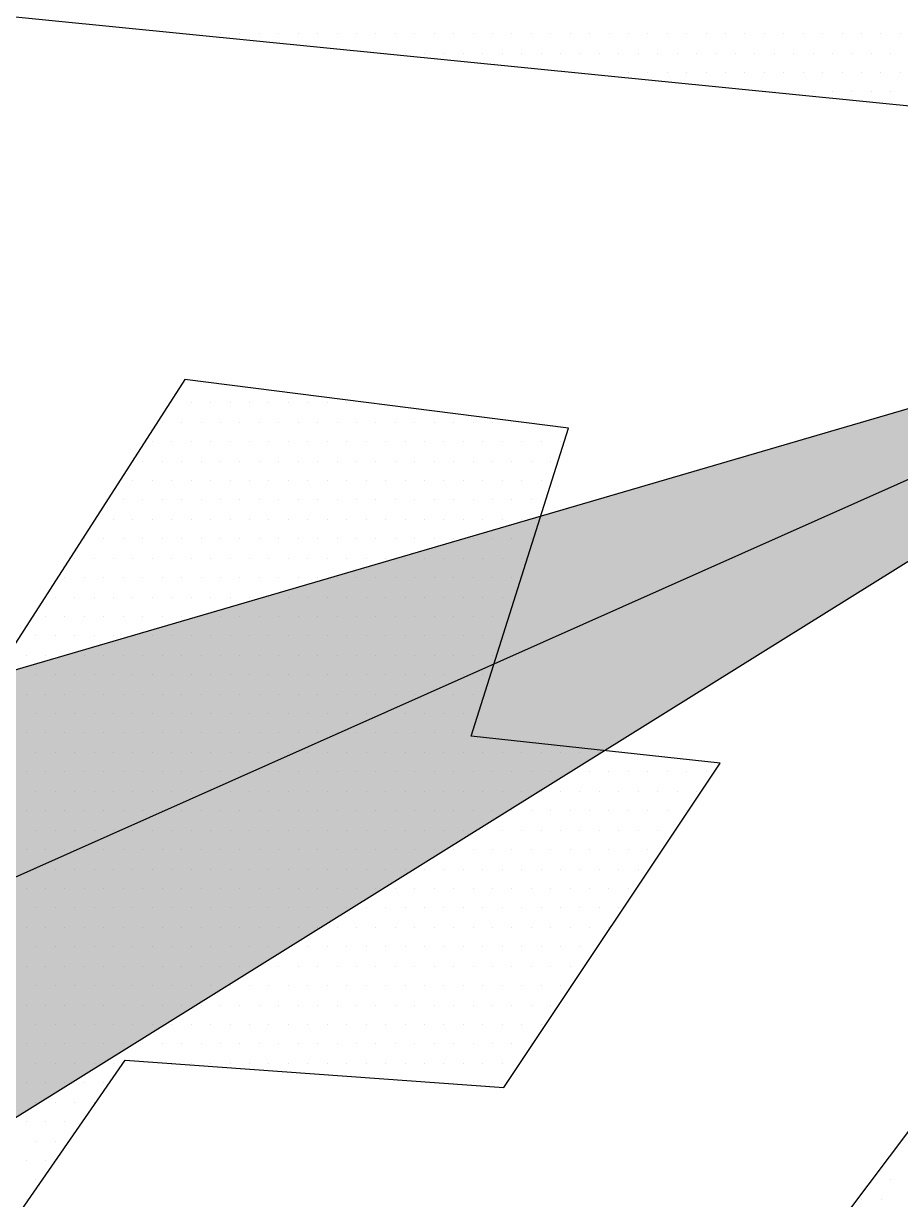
# Model space of a CAD drawing. Header units: metres. Extents: x 9606 to 9900, y 4805 to 4952.
# Drawn here: x 9833.171 to 9833.668, y 4846.306 to 4846.972 of the extents above; entities that cross this region are included whole.
import ezdxf

# ---------------------------------------------------------------- set-up
doc = ezdxf.new("R2010")
doc.units = ezdxf.units.M
doc.header["$LTSCALE"] = 2
doc.linetypes.add('CACHEX2', pattern=[0.75, 0.5, -0.25])
for name, color, linetype in [('CARTOUCHE', 7, 'Continuous'), ('LOGO', 4, 'Continuous'), ('rosace', 7, 'Continuous')]:
    doc.layers.add(name, color=color, linetype=linetype)

# ---------------------------------------------------------------- blocks, each defined once
blk = doc.blocks.new('A$C715108E3')
at = {"layer": 'LOGO', "color": 131}
for p, q in [((-0.2811, -4.9833), (-0.2811, -4.9833)), ((-0.2043, -4.9833), (-0.2043, -4.9833)), ((-0.1124, -4.9833), (-0.1124, -4.9833)), ((-0.021, -4.9833), (-0.021, -4.9833)), ((0.0708, -4.9833), (0.0708, -4.9833)), ((0.1627, -4.9833), (0.1627, -4.9833)), ((0.2541, -4.9833), (0.2541, -4.9833)), ((0.346, -4.9833), (0.346, -4.9833)), ((0.438, -4.9833), (0.438, -4.9833)), ((0.5293, -4.9833), (0.5293, -4.9833)), ((0.6213, -4.9833), (0.6213, -4.9833)), ((0.7131, -4.9833), (0.7131, -4.9833)), ((0.8044, -4.9833), (0.8044, -4.9833)), ((0.8962, -4.9833), (0.8962, -4.9833)), ((0.988, -4.9833), (0.988, -4.9833)), ((1.0801, -4.9833), (1.0801, -4.9833)), ((1.1713, -4.9833), (1.1713, -4.9833)), ((1.2634, -4.9833), (1.2634, -4.9833)), ((1.3554, -4.9833), (1.3554, -4.9833)), ((1.4466, -4.9833), (1.4466, -4.9833)), ((1.5387, -4.9833), (1.5387, -4.9833)), ((1.6305, -4.9833), (1.6305, -4.9833)), ((1.722, -4.9833), (1.722, -4.9833)), ((1.8138, -4.9833), (1.8138, -4.9833)), ((1.9056, -4.9833), (1.9056, -4.9833)), ((1.9969, -4.9833), (1.9969, -4.9833)), ((2.0889, -4.9833), (2.0889, -4.9833)), ((2.1807, -4.9833), (2.1807, -4.9833)), ((2.2726, -4.9833), (2.2726, -4.9833)), ((2.364, -4.9833), (2.364, -4.9833)), ((2.4559, -4.9833), (2.4559, -4.9833)), ((2.5477, -4.9833), (2.5477, -4.9833)), ((2.639, -4.9833), (2.639, -4.9833)), ((2.731, -4.9833), (2.731, -4.9833)), ((2.823, -4.9833), (2.823, -4.9833)), ((2.9143, -4.9833), (2.9143, -4.9833)), ((3.0061, -4.9833), (3.0061, -4.9833)), ((3.0979, -4.9833), (3.0979, -4.9833)), ((0.6408, -5.0748), (0.6408, -5.0748)), ((0.6668, -5.0748), (0.6668, -5.0748)), ((0.7588, -5.0748), (0.7588, -5.0748)), ((0.8509, -5.0748), (0.8509, -5.0748)), ((0.9425, -5.0748), (0.9425, -5.0748)), ((1.0341, -5.0748), (1.0341, -5.0748)), ((1.1258, -5.0748), (1.1258, -5.0748)), ((1.2178, -5.0748), (1.2178, -5.0748)), ((1.3091, -5.0748), (1.3091, -5.0748)), ((1.4011, -5.0748), (1.4011, -5.0748)), ((1.4929, -5.0748), (1.4929, -5.0748)), ((1.584, -5.0748), (1.584, -5.0748)), ((1.6762, -5.0748), (1.6762, -5.0748)), ((1.7681, -5.0748), (1.7681, -5.0748)), ((1.8591, -5.0748), (1.8591, -5.0748)), ((1.9512, -5.0748), (1.9512, -5.0748)), ((2.0432, -5.0748), (2.0432, -5.0748)), ((2.1344, -5.0748), (2.1344, -5.0748)), ((2.2265, -5.0748), (2.2265, -5.0748)), ((2.3183, -5.0748), (2.3183, -5.0748)), ((2.4101, -5.0748), (2.4101, -5.0748)), ((2.5018, -5.0748), (2.5018, -5.0748)), ((2.5934, -5.0748), (2.5934, -5.0748)), ((2.6854, -5.0748), (2.6854, -5.0748)), ((2.7767, -5.0748), (2.7767, -5.0748)), ((2.8687, -5.0748), (2.8687, -5.0748)), ((2.9608, -5.0748), (2.9608, -5.0748)), ((3.0518, -5.0748), (3.0518, -5.0748)), ((1.5619, -5.1674), (1.5619, -5.1674)), ((1.6305, -5.1674), (1.6305, -5.1674)), ((1.722, -5.1674), (1.722, -5.1674)), ((1.8138, -5.1674), (1.8138, -5.1674)), ((1.9056, -5.1674), (1.9056, -5.1674)), ((1.9969, -5.1674), (1.9969, -5.1674)), ((2.0889, -5.1674), (2.0889, -5.1674)), ((2.1807, -5.1674), (2.1807, -5.1674)), ((2.2726, -5.1674), (2.2726, -5.1674)), ((2.364, -5.1674), (2.364, -5.1674)), ((2.4559, -5.1674), (2.4559, -5.1674)), ((2.5477, -5.1674), (2.5477, -5.1674)), ((2.639, -5.1674), (2.639, -5.1674)), ((2.731, -5.1674), (2.731, -5.1674)), ((2.823, -5.1674), (2.823, -5.1674)), ((2.9143, -5.1674), (2.9143, -5.1674)), ((3.0061, -5.1674), (3.0061, -5.1674)), ((3.0979, -5.1674), (3.0979, -5.1674)), ((2.4836, -5.2586), (2.4836, -5.2586)), ((2.5018, -5.2586), (2.5018, -5.2586)), ((2.5934, -5.2586), (2.5934, -5.2586)), ((2.6854, -5.2586), (2.6854, -5.2586)), ((2.7767, -5.2586), (2.7767, -5.2586)), ((2.8687, -5.2586), (2.8687, -5.2586)), ((2.9608, -5.2586), (2.9608, -5.2586)), ((3.0518, -5.2586), (3.0518, -5.2586)), ((-0.2929, -6.6344), (-0.2929, -6.6344)), ((-0.2043, -6.6344), (-0.2043, -6.6344)), ((-0.3518, -6.7259), (-0.3518, -6.7259)), ((-0.342, -6.7259), (-0.342, -6.7259)), ((-0.2508, -6.7259), (-0.2508, -6.7259)), ((-0.1587, -6.7259), (-0.1587, -6.7259)), ((-0.0667, -6.7259), (-0.0667, -6.7259)), ((0.0251, -6.7259), (0.0251, -6.7259)), ((0.1166, -6.7259), (0.1166, -6.7259)), ((0.2084, -6.7259), (0.2084, -6.7259)), ((0.3002, -6.7259), (0.3002, -6.7259)), ((0.3917, -6.7259), (0.3917, -6.7259)), ((0.4835, -6.7259), (0.4835, -6.7259)), ((0.5755, -6.7259), (0.5755, -6.7259)), ((-0.4108, -6.8181), (-0.4108, -6.8181)), ((-0.3879, -6.8181), (-0.3879, -6.8181)), ((-0.2963, -6.8181), (-0.2963, -6.8181)), ((-0.2043, -6.8181), (-0.2043, -6.8181)), ((-0.1124, -6.8181), (-0.1124, -6.8181)), ((-0.0212, -6.8181), (-0.0212, -6.8181)), ((0.0708, -6.8181), (0.0708, -6.8181)), ((0.1627, -6.8181), (0.1627, -6.8181)), ((0.2541, -6.8181), (0.2541, -6.8181)), ((0.346, -6.8181), (0.346, -6.8181)), ((0.4378, -6.8181), (0.4378, -6.8181)), ((0.5293, -6.8181), (0.5293, -6.8181)), ((0.6211, -6.8181), (0.6211, -6.8181)), ((0.7131, -6.8181), (0.7131, -6.8181)), ((0.8044, -6.8181), (0.8044, -6.8181)), ((0.8964, -6.8181), (0.8964, -6.8181)), ((0.988, -6.8181), (0.988, -6.8181)), ((1.0801, -6.8181), (1.0801, -6.8181)), ((1.1717, -6.8181), (1.1717, -6.8181)), ((1.2634, -6.8181), (1.2634, -6.8181)), ((-0.4702, -6.9095), (-0.4702, -6.9095)), ((-0.434, -6.9095), (-0.434, -6.9095)), ((-0.342, -6.9095), (-0.342, -6.9095)), ((-0.2508, -6.9095), (-0.2508, -6.9095)), ((-0.1587, -6.9095), (-0.1587, -6.9095)), ((-0.0667, -6.9095), (-0.0667, -6.9095)), ((0.0251, -6.9095), (0.0251, -6.9095)), ((0.1166, -6.9095), (0.1166, -6.9095)), ((0.2084, -6.9095), (0.2084, -6.9095)), ((0.3002, -6.9095), (0.3002, -6.9095)), ((0.3917, -6.9095), (0.3917, -6.9095)), ((0.4835, -6.9095), (0.4835, -6.9095)), ((0.5755, -6.9095), (0.5755, -6.9095)), ((0.6668, -6.9095), (0.6668, -6.9095)), ((0.7588, -6.9095), (0.7588, -6.9095)), ((0.8507, -6.9095), (0.8507, -6.9095)), ((0.9423, -6.9095), (0.9423, -6.9095)), ((1.034, -6.9095), (1.034, -6.9095)), ((1.1256, -6.9095), (1.1256, -6.9095)), ((1.2176, -6.9095), (1.2176, -6.9095)), ((1.3089, -6.9095), (1.3089, -6.9095)), ((1.4009, -6.9095), (1.4009, -6.9095)), ((1.4929, -6.9095), (1.4929, -6.9095)), ((-0.5293, -7.0019), (-0.5293, -7.0019)), ((-0.4796, -7.0019), (-0.4796, -7.0019)), ((-0.3879, -7.0019), (-0.3879, -7.0019)), ((-0.2963, -7.0019), (-0.2963, -7.0019)), ((-0.2043, -7.0019), (-0.2043, -7.0019)), ((-0.1124, -7.0019), (-0.1124, -7.0019)), ((-0.0212, -7.0019), (-0.0212, -7.0019)), ((0.0708, -7.0019), (0.0708, -7.0019)), ((0.1627, -7.0019), (0.1627, -7.0019)), ((0.2541, -7.0019), (0.2541, -7.0019)), ((0.346, -7.0019), (0.346, -7.0019)), ((0.4378, -7.0019), (0.4378, -7.0019)), ((0.5293, -7.0019), (0.5293, -7.0019)), ((0.6211, -7.0019), (0.6211, -7.0019)), ((0.7131, -7.0019), (0.7131, -7.0019)), ((0.8044, -7.0019), (0.8044, -7.0019)), ((0.8964, -7.0019), (0.8964, -7.0019)), ((0.988, -7.0019), (0.988, -7.0019)), ((1.0801, -7.0019), (1.0801, -7.0019)), ((1.1717, -7.0019), (1.1717, -7.0019)), ((1.2634, -7.0019), (1.2634, -7.0019)), ((1.3554, -7.0019), (1.3554, -7.0019)), ((1.4466, -7.0019), (1.4466, -7.0019)), ((-0.5877, -7.0932), (-0.5877, -7.0932)), ((-0.5257, -7.0932), (-0.5257, -7.0932)), ((-0.434, -7.0932), (-0.434, -7.0932)), ((-0.342, -7.0932), (-0.342, -7.0932)), ((-0.2508, -7.0932), (-0.2508, -7.0932)), ((-0.1587, -7.0932), (-0.1587, -7.0932)), ((-0.0667, -7.0932), (-0.0667, -7.0932)), ((0.0251, -7.0932), (0.0251, -7.0932)), ((0.1166, -7.0932), (0.1166, -7.0932)), ((0.2084, -7.0932), (0.2084, -7.0932)), ((0.3002, -7.0932), (0.3002, -7.0932)), ((0.3917, -7.0932), (0.3917, -7.0932)), ((0.4835, -7.0932), (0.4835, -7.0932)), ((0.5755, -7.0932), (0.5755, -7.0932)), ((0.6668, -7.0932), (0.6668, -7.0932)), ((0.7588, -7.0932), (0.7588, -7.0932)), ((0.8507, -7.0932), (0.8507, -7.0932)), ((0.9423, -7.0932), (0.9423, -7.0932)), ((1.034, -7.0932), (1.034, -7.0932)), ((1.1256, -7.0932), (1.1256, -7.0932)), ((1.2176, -7.0932), (1.2176, -7.0932)), ((1.3089, -7.0932), (1.3089, -7.0932)), ((1.4009, -7.0932), (1.4009, -7.0932)), ((-0.647, -7.1847), (-0.647, -7.1847)), ((-0.5712, -7.1847), (-0.5712, -7.1847)), ((-0.4796, -7.1847), (-0.4796, -7.1847)), ((-0.3879, -7.1847), (-0.3879, -7.1847)), ((-0.2963, -7.1847), (-0.2963, -7.1847)), ((-0.2043, -7.1847), (-0.2043, -7.1847)), ((-0.1124, -7.1847), (-0.1124, -7.1847)), ((-0.0212, -7.1847), (-0.0212, -7.1847)), ((0.0708, -7.1847), (0.0708, -7.1847)), ((0.1627, -7.1847), (0.1627, -7.1847)), ((0.2541, -7.1847), (0.2541, -7.1847)), ((0.346, -7.1847), (0.346, -7.1847)), ((0.4378, -7.1847), (0.4378, -7.1847)), ((0.5293, -7.1847), (0.5293, -7.1847)), ((0.6211, -7.1847), (0.6211, -7.1847)), ((0.7131, -7.1847), (0.7131, -7.1847)), ((0.8044, -7.1847), (0.8044, -7.1847)), ((0.8964, -7.1847), (0.8964, -7.1847)), ((0.988, -7.1847), (0.988, -7.1847)), ((1.0801, -7.1847), (1.0801, -7.1847)), ((1.1717, -7.1847), (1.1717, -7.1847)), ((1.2634, -7.1847), (1.2634, -7.1847)), ((1.3554, -7.1847), (1.3554, -7.1847)), ((-0.7062, -7.2771), (-0.7062, -7.2771)), ((-0.6173, -7.2771), (-0.6173, -7.2771)), ((-0.5257, -7.2771), (-0.5257, -7.2771)), ((-0.434, -7.2771), (-0.434, -7.2771)), ((-0.342, -7.2771), (-0.342, -7.2771)), ((-0.2508, -7.2771), (-0.2508, -7.2771)), ((-0.1587, -7.2771), (-0.1587, -7.2771)), ((-0.0667, -7.2771), (-0.0667, -7.2771)), ((0.0251, -7.2771), (0.0251, -7.2771)), ((0.1166, -7.2771), (0.1166, -7.2771)), ((0.2084, -7.2771), (0.2084, -7.2771)), ((0.3002, -7.2771), (0.3002, -7.2771)), ((0.3917, -7.2771), (0.3917, -7.2771)), ((0.4835, -7.2771), (0.4835, -7.2771)), ((0.5755, -7.2771), (0.5755, -7.2771)), ((0.6668, -7.2771), (0.6668, -7.2771)), ((0.7588, -7.2771), (0.7588, -7.2771)), ((0.8507, -7.2771), (0.8507, -7.2771)), ((0.9423, -7.2771), (0.9423, -7.2771)), ((1.034, -7.2771), (1.034, -7.2771)), ((1.1256, -7.2771), (1.1256, -7.2771)), ((1.2176, -7.2771), (1.2176, -7.2771)), ((1.3089, -7.2771), (1.3089, -7.2771)), ((-0.765, -7.3683), (-0.765, -7.3683)), ((-0.7549, -7.3683), (-0.7549, -7.3683)), ((-0.6633, -7.3683), (-0.6633, -7.3683)), ((-0.5712, -7.3683), (-0.5712, -7.3683)), ((-0.4796, -7.3683), (-0.4796, -7.3683)), ((-0.3879, -7.3683), (-0.3879, -7.3683)), ((-0.2963, -7.3683), (-0.2963, -7.3683)), ((-0.2043, -7.3683), (-0.2043, -7.3683)), ((-0.1124, -7.3683), (-0.1124, -7.3683)), ((-0.0212, -7.3683), (-0.0212, -7.3683)), ((0.0708, -7.3683), (0.0708, -7.3683)), ((0.1627, -7.3683), (0.1627, -7.3683)), ((0.2541, -7.3683), (0.2541, -7.3683)), ((0.346, -7.3683), (0.346, -7.3683)), ((0.4378, -7.3683), (0.4378, -7.3683)), ((0.5293, -7.3683), (0.5293, -7.3683)), ((0.6211, -7.3683), (0.6211, -7.3683)), ((0.7131, -7.3683), (0.7131, -7.3683)), ((0.8044, -7.3683), (0.8044, -7.3683)), ((0.8964, -7.3683), (0.8964, -7.3683)), ((0.988, -7.3683), (0.988, -7.3683)), ((1.0801, -7.3683), (1.0801, -7.3683)), ((1.1717, -7.3683), (1.1717, -7.3683)), ((1.2634, -7.3683), (1.2634, -7.3683)), ((1.3554, -7.3683), (1.3554, -7.3683)), ((-0.8237, -7.46), (-0.8237, -7.46)), ((-0.801, -7.46), (-0.801, -7.46)), ((-0.709, -7.46), (-0.709, -7.46)), ((-0.6173, -7.46), (-0.6173, -7.46)), ((-0.5257, -7.46), (-0.5257, -7.46)), ((-0.434, -7.46), (-0.434, -7.46)), ((-0.342, -7.46), (-0.342, -7.46)), ((-0.2508, -7.46), (-0.2508, -7.46)), ((-0.1587, -7.46), (-0.1587, -7.46)), ((-0.0667, -7.46), (-0.0667, -7.46)), ((0.0251, -7.46), (0.0251, -7.46)), ((0.1166, -7.46), (0.1166, -7.46)), ((0.2084, -7.46), (0.2084, -7.46)), ((0.3002, -7.46), (0.3002, -7.46)), ((0.3917, -7.46), (0.3917, -7.46)), ((0.4835, -7.46), (0.4835, -7.46)), ((0.5755, -7.46), (0.5755, -7.46)), ((0.6668, -7.46), (0.6668, -7.46)), ((0.7588, -7.46), (0.7588, -7.46)), ((0.8507, -7.46), (0.8507, -7.46)), ((0.9423, -7.46), (0.9423, -7.46)), ((1.034, -7.46), (1.034, -7.46)), ((1.1256, -7.46), (1.1256, -7.46)), ((1.2176, -7.46), (1.2176, -7.46)), ((1.3089, -7.46), (1.3089, -7.46)), ((-0.8831, -7.5524), (-0.8831, -7.5524)), ((-0.8465, -7.5524), (-0.8465, -7.5524)), ((-0.7549, -7.5524), (-0.7549, -7.5524)), ((-0.6633, -7.5524), (-0.6633, -7.5524)), ((-0.5712, -7.5524), (-0.5712, -7.5524)), ((-0.4796, -7.5524), (-0.4796, -7.5524)), ((-0.3879, -7.5524), (-0.3879, -7.5524)), ((-0.2963, -7.5524), (-0.2963, -7.5524)), ((-0.2043, -7.5524), (-0.2043, -7.5524)), ((-0.1124, -7.5524), (-0.1124, -7.5524)), ((-0.0212, -7.5524), (-0.0212, -7.5524)), ((0.0708, -7.5524), (0.0708, -7.5524)), ((0.1627, -7.5524), (0.1627, -7.5524)), ((0.2541, -7.5524), (0.2541, -7.5524)), ((0.346, -7.5524), (0.346, -7.5524)), ((0.4378, -7.5524), (0.4378, -7.5524)), ((0.5293, -7.5524), (0.5293, -7.5524)), ((0.6211, -7.5524), (0.6211, -7.5524)), ((0.7131, -7.5524), (0.7131, -7.5524)), ((0.8044, -7.5524), (0.8044, -7.5524)), ((0.8964, -7.5524), (0.8964, -7.5524)), ((0.988, -7.5524), (0.988, -7.5524)), ((1.0801, -7.5524), (1.0801, -7.5524)), ((1.1717, -7.5524), (1.1717, -7.5524)), ((1.2634, -7.5524), (1.2634, -7.5524)), ((-0.9423, -7.6436), (-0.9423, -7.6436)), ((-0.8921, -7.6436), (-0.8921, -7.6436)), ((-0.801, -7.6436), (-0.801, -7.6436)), ((-0.709, -7.6436), (-0.709, -7.6436)), ((-0.6173, -7.6436), (-0.6173, -7.6436)), ((-0.5257, -7.6436), (-0.5257, -7.6436)), ((-0.434, -7.6436), (-0.434, -7.6436)), ((-0.342, -7.6436), (-0.342, -7.6436)), ((-0.2508, -7.6436), (-0.2508, -7.6436)), ((-0.1587, -7.6436), (-0.1587, -7.6436)), ((-0.0667, -7.6436), (-0.0667, -7.6436)), ((0.0251, -7.6436), (0.0251, -7.6436)), ((0.1166, -7.6436), (0.1166, -7.6436)), ((0.2084, -7.6436), (0.2084, -7.6436)), ((0.3002, -7.6436), (0.3002, -7.6436)), ((0.3917, -7.6436), (0.3917, -7.6436)), ((0.4835, -7.6436), (0.4835, -7.6436)), ((0.5755, -7.6436), (0.5755, -7.6436)), ((0.6668, -7.6436), (0.6668, -7.6436)), ((0.7588, -7.6436), (0.7588, -7.6436)), ((0.8507, -7.6436), (0.8507, -7.6436)), ((0.9423, -7.6436), (0.9423, -7.6436)), ((1.034, -7.6436), (1.034, -7.6436)), ((1.1256, -7.6436), (1.1256, -7.6436)), ((1.2176, -7.6436), (1.2176, -7.6436)), ((-1.0012, -7.7349), (-1.0012, -7.7349)), ((-0.9386, -7.7349), (-0.9386, -7.7349)), ((-0.8465, -7.7349), (-0.8465, -7.7349)), ((-0.7549, -7.7349), (-0.7549, -7.7349)), ((-0.6633, -7.7349), (-0.6633, -7.7349)), ((-0.5712, -7.7349), (-0.5712, -7.7349)), ((-0.4796, -7.7349), (-0.4796, -7.7349)), ((-0.3879, -7.7349), (-0.3879, -7.7349)), ((-0.2963, -7.7349), (-0.2963, -7.7349)), ((-0.2043, -7.7349), (-0.2043, -7.7349)), ((-0.1124, -7.7349), (-0.1124, -7.7349)), ((-0.0212, -7.7349), (-0.0212, -7.7349)), ((0.0708, -7.7349), (0.0708, -7.7349)), ((0.1627, -7.7349), (0.1627, -7.7349)), ((0.2541, -7.7349), (0.2541, -7.7349)), ((0.346, -7.7349), (0.346, -7.7349)), ((0.4378, -7.7349), (0.4378, -7.7349)), ((0.5293, -7.7349), (0.5293, -7.7349)), ((0.6211, -7.7349), (0.6211, -7.7349)), ((0.7131, -7.7349), (0.7131, -7.7349)), ((0.8044, -7.7349), (0.8044, -7.7349)), ((0.8964, -7.7349), (0.8964, -7.7349)), ((0.988, -7.7349), (0.988, -7.7349)), ((1.0801, -7.7349), (1.0801, -7.7349)), ((1.1717, -7.7349), (1.1717, -7.7349)), ((-0.9841, -7.8275), (-0.9841, -7.8275)), ((-0.8921, -7.8275), (-0.8921, -7.8275)), ((-0.801, -7.8275), (-0.801, -7.8275)), ((-0.709, -7.8275), (-0.709, -7.8275)), ((-0.6173, -7.8275), (-0.6173, -7.8275)), ((-0.5257, -7.8275), (-0.5257, -7.8275)), ((-0.434, -7.8275), (-0.434, -7.8275)), ((-0.342, -7.8275), (-0.342, -7.8275)), ((-0.2508, -7.8275), (-0.2508, -7.8275)), ((-0.1587, -7.8275), (-0.1587, -7.8275)), ((-0.0667, -7.8275), (-0.0667, -7.8275)), ((0.0251, -7.8275), (0.0251, -7.8275)), ((0.1166, -7.8275), (0.1166, -7.8275)), ((0.2084, -7.8275), (0.2084, -7.8275)), ((0.3002, -7.8275), (0.3002, -7.8275)), ((0.3917, -7.8275), (0.3917, -7.8275)), ((0.4835, -7.8275), (0.4835, -7.8275)), ((0.5755, -7.8275), (0.5755, -7.8275)), ((0.6668, -7.8275), (0.6668, -7.8275)), ((0.7588, -7.8275), (0.7588, -7.8275)), ((0.8507, -7.8275), (0.8507, -7.8275)), ((0.9423, -7.8275), (0.9423, -7.8275)), ((1.034, -7.8275), (1.034, -7.8275)), ((1.1256, -7.8275), (1.1256, -7.8275)), ((1.2176, -7.8275), (1.2176, -7.8275)), ((-1.0298, -7.919), (-1.0298, -7.919)), ((-0.9386, -7.919), (-0.9386, -7.919)), ((-0.8465, -7.919), (-0.8465, -7.919)), ((-0.7549, -7.919), (-0.7549, -7.919)), ((-0.6633, -7.919), (-0.6633, -7.919)), ((-0.5712, -7.919), (-0.5712, -7.919)), ((-0.4796, -7.919), (-0.4796, -7.919)), ((-0.3879, -7.919), (-0.3879, -7.919)), ((-0.2963, -7.919), (-0.2963, -7.919)), ((-0.2043, -7.919), (-0.2043, -7.919)), ((-0.1124, -7.919), (-0.1124, -7.919)), ((-0.0212, -7.919), (-0.0212, -7.919)), ((0.0708, -7.919), (0.0708, -7.919)), ((0.1627, -7.919), (0.1627, -7.919)), ((0.2541, -7.919), (0.2541, -7.919)), ((0.346, -7.919), (0.346, -7.919)), ((0.4378, -7.919), (0.4378, -7.919)), ((0.5293, -7.919), (0.5293, -7.919)), ((0.6211, -7.919), (0.6211, -7.919)), ((0.7131, -7.919), (0.7131, -7.919)), ((0.8044, -7.919), (0.8044, -7.919)), ((0.8964, -7.919), (0.8964, -7.919)), ((0.988, -7.919), (0.988, -7.919)), ((1.0801, -7.919), (1.0801, -7.919)), ((1.1717, -7.919), (1.1717, -7.919)), ((-0.9841, -8.0102), (-0.9841, -8.0102)), ((-0.8921, -8.0102), (-0.8921, -8.0102)), ((-0.801, -8.0102), (-0.801, -8.0102)), ((-0.709, -8.0102), (-0.709, -8.0102)), ((-0.6173, -8.0102), (-0.6173, -8.0102)), ((-0.5257, -8.0102), (-0.5257, -8.0102)), ((-0.434, -8.0102), (-0.434, -8.0102)), ((-0.342, -8.0102), (-0.342, -8.0102)), ((-0.2508, -8.0102), (-0.2508, -8.0102)), ((-0.1587, -8.0102), (-0.1587, -8.0102)), ((-0.0667, -8.0102), (-0.0667, -8.0102)), ((0.0251, -8.0102), (0.0251, -8.0102)), ((0.1166, -8.0102), (0.1166, -8.0102)), ((0.2084, -8.0102), (0.2084, -8.0102)), ((0.3002, -8.0102), (0.3002, -8.0102)), ((0.3917, -8.0102), (0.3917, -8.0102)), ((0.4835, -8.0102), (0.4835, -8.0102)), ((0.5755, -8.0102), (0.5755, -8.0102)), ((0.6668, -8.0102), (0.6668, -8.0102)), ((0.7588, -8.0102), (0.7588, -8.0102)), ((0.8507, -8.0102), (0.8507, -8.0102)), ((0.9423, -8.0102), (0.9423, -8.0102)), ((1.034, -8.0102), (1.034, -8.0102)), ((1.1256, -8.0102), (1.1256, -8.0102)), ((-1.0298, -8.1026), (-1.0298, -8.1026)), ((-0.9386, -8.1026), (-0.9386, -8.1026)), ((-0.8465, -8.1026), (-0.8465, -8.1026)), ((-0.7549, -8.1026), (-0.7549, -8.1026)), ((-0.6633, -8.1026), (-0.6633, -8.1026)), ((-0.5712, -8.1026), (-0.5712, -8.1026)), ((-0.4796, -8.1026), (-0.4796, -8.1026)), ((-0.3879, -8.1026), (-0.3879, -8.1026)), ((-0.2963, -8.1026), (-0.2963, -8.1026)), ((-0.2043, -8.1026), (-0.2043, -8.1026)), ((-0.1124, -8.1026), (-0.1124, -8.1026)), ((-0.0212, -8.1026), (-0.0212, -8.1026)), ((0.0708, -8.1026), (0.0708, -8.1026)), ((0.1627, -8.1026), (0.1627, -8.1026)), ((0.2541, -8.1026), (0.2541, -8.1026)), ((0.346, -8.1026), (0.346, -8.1026)), ((0.4378, -8.1026), (0.4378, -8.1026)), ((0.5293, -8.1026), (0.5293, -8.1026)), ((0.6211, -8.1026), (0.6211, -8.1026)), ((0.7131, -8.1026), (0.7131, -8.1026)), ((0.8044, -8.1026), (0.8044, -8.1026)), ((0.8964, -8.1026), (0.8964, -8.1026)), ((0.988, -8.1026), (0.988, -8.1026)), ((1.0801, -8.1026), (1.0801, -8.1026)), ((-0.9841, -8.1941), (-0.9841, -8.1941)), ((-0.8921, -8.1941), (-0.8921, -8.1941)), ((-0.801, -8.1941), (-0.801, -8.1941)), ((-0.709, -8.1941), (-0.709, -8.1941)), ((-0.6173, -8.1941), (-0.6173, -8.1941)), ((-0.5257, -8.1941), (-0.5257, -8.1941)), ((-0.434, -8.1941), (-0.434, -8.1941)), ((-0.342, -8.1941), (-0.342, -8.1941)), ((-0.2508, -8.1941), (-0.2508, -8.1941)), ((-0.1587, -8.1941), (-0.1587, -8.1941)), ((-0.0667, -8.1941), (-0.0667, -8.1941)), ((0.0251, -8.1941), (0.0251, -8.1941)), ((0.1166, -8.1941), (0.1166, -8.1941)), ((0.2084, -8.1941), (0.2084, -8.1941)), ((0.3002, -8.1941), (0.3002, -8.1941)), ((0.3917, -8.1941), (0.3917, -8.1941)), ((0.4835, -8.1941), (0.4835, -8.1941)), ((0.5755, -8.1941), (0.5755, -8.1941)), ((0.6668, -8.1941), (0.6668, -8.1941)), ((0.7588, -8.1941), (0.7588, -8.1941)), ((0.8507, -8.1941), (0.8507, -8.1941)), ((0.9423, -8.1941), (0.9423, -8.1941)), ((1.034, -8.1941), (1.034, -8.1941)), ((-1.0298, -8.2855), (-1.0298, -8.2855)), ((-0.9386, -8.2855), (-0.9386, -8.2855)), ((-0.8465, -8.2855), (-0.8465, -8.2855)), ((-0.7549, -8.2855), (-0.7549, -8.2855)), ((-0.6633, -8.2855), (-0.6633, -8.2855)), ((-0.5712, -8.2855), (-0.5712, -8.2855)), ((-0.4796, -8.2855), (-0.4796, -8.2855)), ((-0.3879, -8.2855), (-0.3879, -8.2855)), ((-0.2963, -8.2855), (-0.2963, -8.2855)), ((-0.2043, -8.2855), (-0.2043, -8.2855)), ((-0.1124, -8.2855), (-0.1124, -8.2855)), ((-0.0212, -8.2855), (-0.0212, -8.2855)), ((0.0708, -8.2855), (0.0708, -8.2855)), ((0.1627, -8.2855), (0.1627, -8.2855)), ((0.2541, -8.2855), (0.2541, -8.2855)), ((0.346, -8.2855), (0.346, -8.2855)), ((0.4378, -8.2855), (0.4378, -8.2855)), ((0.5293, -8.2855), (0.5293, -8.2855)), ((0.6211, -8.2855), (0.6211, -8.2855)), ((0.7131, -8.2855), (0.7131, -8.2855)), ((0.8044, -8.2855), (0.8044, -8.2855)), ((0.8964, -8.2855), (0.8964, -8.2855)), ((0.988, -8.2855), (0.988, -8.2855)), ((-0.9841, -8.3777), (-0.9841, -8.3777)), ((-0.8921, -8.3777), (-0.8921, -8.3777)), ((-0.801, -8.3777), (-0.801, -8.3777)), ((-0.709, -8.3777), (-0.709, -8.3777)), ((-0.6173, -8.3777), (-0.6173, -8.3777)), ((-0.5257, -8.3777), (-0.5257, -8.3777)), ((-0.434, -8.3777), (-0.434, -8.3777)), ((-0.342, -8.3777), (-0.342, -8.3777)), ((-0.2508, -8.3777), (-0.2508, -8.3777)), ((-0.1587, -8.3777), (-0.1587, -8.3777)), ((-0.0667, -8.3777), (-0.0667, -8.3777)), ((0.0251, -8.3777), (0.0251, -8.3777)), ((0.1166, -8.3777), (0.1166, -8.3777)), ((0.2084, -8.3777), (0.2084, -8.3777)), ((0.3002, -8.3777), (0.3002, -8.3777)), ((0.3917, -8.3777), (0.3917, -8.3777)), ((0.4835, -8.3777), (0.4835, -8.3777)), ((0.5755, -8.3777), (0.5755, -8.3777)), ((0.6668, -8.3777), (0.6668, -8.3777)), ((0.7588, -8.3777), (0.7588, -8.3777)), ((0.8507, -8.3777), (0.8507, -8.3777)), ((0.9423, -8.3777), (0.9423, -8.3777)), ((1.034, -8.3777), (1.034, -8.3777)), ((1.1256, -8.3777), (1.1256, -8.3777)), ((1.2176, -8.3777), (1.2176, -8.3777)), ((1.3089, -8.3777), (1.3089, -8.3777)), ((1.4009, -8.3777), (1.4009, -8.3777)), ((1.4929, -8.3777), (1.4929, -8.3777)), ((1.5842, -8.3777), (1.5842, -8.3777)), ((1.6762, -8.3777), (1.6762, -8.3777)), ((1.7681, -8.3777), (1.7681, -8.3777)), ((-1.0298, -8.4692), (-1.0298, -8.4692)), ((-0.9386, -8.4692), (-0.9386, -8.4692)), ((-0.8465, -8.4692), (-0.8465, -8.4692)), ((-0.7549, -8.4692), (-0.7549, -8.4692)), ((-0.6633, -8.4692), (-0.6633, -8.4692)), ((-0.5712, -8.4692), (-0.5712, -8.4692)), ((-0.4796, -8.4692), (-0.4796, -8.4692)), ((-0.3879, -8.4692), (-0.3879, -8.4692)), ((-0.2963, -8.4692), (-0.2963, -8.4692)), ((-0.2043, -8.4692), (-0.2043, -8.4692)), ((-0.1124, -8.4692), (-0.1124, -8.4692)), ((-0.0212, -8.4692), (-0.0212, -8.4692)), ((0.0708, -8.4692), (0.0708, -8.4692)), ((0.1627, -8.4692), (0.1627, -8.4692)), ((0.2541, -8.4692), (0.2541, -8.4692)), ((0.346, -8.4692), (0.346, -8.4692)), ((0.4378, -8.4692), (0.4378, -8.4692)), ((0.5293, -8.4692), (0.5293, -8.4692)), ((0.6211, -8.4692), (0.6211, -8.4692)), ((0.7131, -8.4692), (0.7131, -8.4692)), ((0.8044, -8.4692), (0.8044, -8.4692)), ((0.8964, -8.4692), (0.8964, -8.4692)), ((0.988, -8.4692), (0.988, -8.4692)), ((1.0801, -8.4692), (1.0801, -8.4692)), ((1.1717, -8.4692), (1.1717, -8.4692)), ((1.2634, -8.4692), (1.2634, -8.4692)), ((1.3554, -8.4692), (1.3554, -8.4692)), ((1.4466, -8.4692), (1.4466, -8.4692)), ((1.5387, -8.4692), (1.5387, -8.4692)), ((1.6305, -8.4692), (1.6305, -8.4692)), ((1.7218, -8.4692), (1.7218, -8.4692)), ((1.8138, -8.4692), (1.8138, -8.4692)), ((1.9056, -8.4692), (1.9056, -8.4692)), ((1.9967, -8.4692), (1.9967, -8.4692)), ((2.0889, -8.4692), (2.0889, -8.4692)), ((2.1807, -8.4692), (2.1807, -8.4692)), ((-0.9841, -8.5607), (-0.9841, -8.5607)), ((-0.8921, -8.5607), (-0.8921, -8.5607)), ((-0.801, -8.5607), (-0.801, -8.5607)), ((-0.709, -8.5607), (-0.709, -8.5607)), ((-0.6173, -8.5607), (-0.6173, -8.5607)), ((-0.5257, -8.5607), (-0.5257, -8.5607)), ((-0.434, -8.5607), (-0.434, -8.5607)), ((-0.342, -8.5607), (-0.342, -8.5607)), ((-0.2508, -8.5607), (-0.2508, -8.5607)), ((-0.1587, -8.5607), (-0.1587, -8.5607)), ((-0.0667, -8.5607), (-0.0667, -8.5607)), ((0.0251, -8.5607), (0.0251, -8.5607)), ((0.1166, -8.5607), (0.1166, -8.5607)), ((0.2084, -8.5607), (0.2084, -8.5607)), ((0.3002, -8.5607), (0.3002, -8.5607)), ((0.3917, -8.5607), (0.3917, -8.5607)), ((0.4835, -8.5607), (0.4835, -8.5607)), ((0.5755, -8.5607), (0.5755, -8.5607)), ((0.6668, -8.5607), (0.6668, -8.5607)), ((0.7588, -8.5607), (0.7588, -8.5607)), ((0.8507, -8.5607), (0.8507, -8.5607)), ((0.9423, -8.5607), (0.9423, -8.5607)), ((1.034, -8.5607), (1.034, -8.5607)), ((1.1256, -8.5607), (1.1256, -8.5607)), ((1.2176, -8.5607), (1.2176, -8.5607)), ((1.3089, -8.5607), (1.3089, -8.5607)), ((1.4009, -8.5607), (1.4009, -8.5607)), ((1.4929, -8.5607), (1.4929, -8.5607)), ((1.5842, -8.5607), (1.5842, -8.5607)), ((1.6762, -8.5607), (1.6762, -8.5607)), ((1.7681, -8.5607), (1.7681, -8.5607)), ((1.8595, -8.5607), (1.8595, -8.5607)), ((1.9513, -8.5607), (1.9513, -8.5607)), ((2.0432, -8.5607), (2.0432, -8.5607)), ((2.1346, -8.5607), (2.1346, -8.5607)), ((-1.0298, -8.6529), (-1.0298, -8.6529)), ((-0.9386, -8.6529), (-0.9386, -8.6529)), ((-0.8465, -8.6529), (-0.8465, -8.6529)), ((-0.7549, -8.6529), (-0.7549, -8.6529)), ((-0.6633, -8.6529), (-0.6633, -8.6529)), ((-0.5712, -8.6529), (-0.5712, -8.6529)), ((-0.4796, -8.6529), (-0.4796, -8.6529)), ((-0.3879, -8.6529), (-0.3879, -8.6529)), ((-0.2963, -8.6529), (-0.2963, -8.6529)), ((-0.2043, -8.6529), (-0.2043, -8.6529)), ((-0.1124, -8.6529), (-0.1124, -8.6529)), ((-0.0212, -8.6529), (-0.0212, -8.6529)), ((0.0708, -8.6529), (0.0708, -8.6529)), ((0.1627, -8.6529), (0.1627, -8.6529)), ((0.2541, -8.6529), (0.2541, -8.6529)), ((0.346, -8.6529), (0.346, -8.6529)), ((0.4378, -8.6529), (0.4378, -8.6529)), ((0.5293, -8.6529), (0.5293, -8.6529)), ((0.6211, -8.6529), (0.6211, -8.6529)), ((0.7131, -8.6529), (0.7131, -8.6529)), ((0.8044, -8.6529), (0.8044, -8.6529)), ((0.8964, -8.6529), (0.8964, -8.6529)), ((0.988, -8.6529), (0.988, -8.6529)), ((1.0801, -8.6529), (1.0801, -8.6529)), ((1.1717, -8.6529), (1.1717, -8.6529)), ((1.2634, -8.6529), (1.2634, -8.6529)), ((1.3554, -8.6529), (1.3554, -8.6529)), ((1.4466, -8.6529), (1.4466, -8.6529)), ((1.5387, -8.6529), (1.5387, -8.6529)), ((1.6305, -8.6529), (1.6305, -8.6529)), ((1.7218, -8.6529), (1.7218, -8.6529)), ((1.8138, -8.6529), (1.8138, -8.6529)), ((1.9056, -8.6529), (1.9056, -8.6529)), ((1.9967, -8.6529), (1.9967, -8.6529)), ((2.0889, -8.6529), (2.0889, -8.6529)), ((-0.9841, -8.7443), (-0.9841, -8.7443)), ((-0.8921, -8.7443), (-0.8921, -8.7443)), ((-0.801, -8.7443), (-0.801, -8.7443)), ((-0.709, -8.7443), (-0.709, -8.7443)), ((-0.6173, -8.7443), (-0.6173, -8.7443)), ((-0.5257, -8.7443), (-0.5257, -8.7443)), ((-0.434, -8.7443), (-0.434, -8.7443)), ((-0.342, -8.7443), (-0.342, -8.7443)), ((-0.2508, -8.7443), (-0.2508, -8.7443)), ((-0.1587, -8.7443), (-0.1587, -8.7443)), ((-0.0667, -8.7443), (-0.0667, -8.7443)), ((0.0251, -8.7443), (0.0251, -8.7443)), ((0.1166, -8.7443), (0.1166, -8.7443)), ((0.2084, -8.7443), (0.2084, -8.7443)), ((0.3002, -8.7443), (0.3002, -8.7443)), ((0.3917, -8.7443), (0.3917, -8.7443)), ((0.4835, -8.7443), (0.4835, -8.7443)), ((0.5755, -8.7443), (0.5755, -8.7443)), ((0.6668, -8.7443), (0.6668, -8.7443)), ((0.7588, -8.7443), (0.7588, -8.7443)), ((0.8507, -8.7443), (0.8507, -8.7443)), ((0.9423, -8.7443), (0.9423, -8.7443)), ((1.034, -8.7443), (1.034, -8.7443)), ((1.1256, -8.7443), (1.1256, -8.7443)), ((1.2176, -8.7443), (1.2176, -8.7443)), ((1.3089, -8.7443), (1.3089, -8.7443)), ((1.4009, -8.7443), (1.4009, -8.7443)), ((1.4929, -8.7443), (1.4929, -8.7443)), ((1.5842, -8.7443), (1.5842, -8.7443)), ((1.6762, -8.7443), (1.6762, -8.7443)), ((1.7681, -8.7443), (1.7681, -8.7443)), ((1.8595, -8.7443), (1.8595, -8.7443)), ((1.9513, -8.7443), (1.9513, -8.7443)), ((-1.0298, -8.8356), (-1.0298, -8.8356)), ((-0.9386, -8.8356), (-0.9386, -8.8356)), ((-0.8465, -8.8356), (-0.8465, -8.8356)), ((-0.7549, -8.8356), (-0.7549, -8.8356)), ((-0.6633, -8.8356), (-0.6633, -8.8356)), ((-0.5712, -8.8356), (-0.5712, -8.8356)), ((-0.4796, -8.8356), (-0.4796, -8.8356)), ((-0.3879, -8.8356), (-0.3879, -8.8356)), ((-0.2963, -8.8356), (-0.2963, -8.8356)), ((-0.2043, -8.8356), (-0.2043, -8.8356)), ((-0.1124, -8.8356), (-0.1124, -8.8356)), ((-0.0212, -8.8356), (-0.0212, -8.8356)), ((0.0708, -8.8356), (0.0708, -8.8356)), ((0.1627, -8.8356), (0.1627, -8.8356)), ((0.2541, -8.8356), (0.2541, -8.8356)), ((0.346, -8.8356), (0.346, -8.8356)), ((0.4378, -8.8356), (0.4378, -8.8356)), ((0.5293, -8.8356), (0.5293, -8.8356)), ((0.6211, -8.8356), (0.6211, -8.8356)), ((0.7131, -8.8356), (0.7131, -8.8356)), ((0.8044, -8.8356), (0.8044, -8.8356)), ((0.8964, -8.8356), (0.8964, -8.8356)), ((0.988, -8.8356), (0.988, -8.8356)), ((1.0801, -8.8356), (1.0801, -8.8356)), ((1.1717, -8.8356), (1.1717, -8.8356)), ((1.2634, -8.8356), (1.2634, -8.8356)), ((1.3554, -8.8356), (1.3554, -8.8356)), ((1.4466, -8.8356), (1.4466, -8.8356)), ((1.5387, -8.8356), (1.5387, -8.8356)), ((1.6305, -8.8356), (1.6305, -8.8356)), ((1.7218, -8.8356), (1.7218, -8.8356)), ((1.8138, -8.8356), (1.8138, -8.8356)), ((1.9056, -8.8356), (1.9056, -8.8356)), ((-0.9841, -8.928), (-0.9841, -8.928)), ((-0.8921, -8.928), (-0.8921, -8.928)), ((-0.801, -8.928), (-0.801, -8.928)), ((-0.709, -8.928), (-0.709, -8.928)), ((-0.6173, -8.928), (-0.6173, -8.928)), ((-0.5257, -8.928), (-0.5257, -8.928)), ((-0.434, -8.928), (-0.434, -8.928)), ((-0.342, -8.928), (-0.342, -8.928)), ((-0.2508, -8.928), (-0.2508, -8.928)), ((-0.1587, -8.928), (-0.1587, -8.928)), ((-0.0667, -8.928), (-0.0667, -8.928)), ((0.0251, -8.928), (0.0251, -8.928)), ((0.1166, -8.928), (0.1166, -8.928)), ((0.2084, -8.928), (0.2084, -8.928)), ((0.3002, -8.928), (0.3002, -8.928)), ((0.3917, -8.928), (0.3917, -8.928)), ((0.4835, -8.928), (0.4835, -8.928)), ((0.5755, -8.928), (0.5755, -8.928)), ((0.6668, -8.928), (0.6668, -8.928)), ((0.7588, -8.928), (0.7588, -8.928)), ((0.8507, -8.928), (0.8507, -8.928)), ((0.9423, -8.928), (0.9423, -8.928)), ((1.034, -8.928), (1.034, -8.928)), ((1.1256, -8.928), (1.1256, -8.928)), ((1.2176, -8.928), (1.2176, -8.928)), ((1.3089, -8.928), (1.3089, -8.928)), ((1.4009, -8.928), (1.4009, -8.928)), ((1.4929, -8.928), (1.4929, -8.928)), ((1.5842, -8.928), (1.5842, -8.928)), ((1.6762, -8.928), (1.6762, -8.928)), ((1.7681, -8.928), (1.7681, -8.928)), ((1.8595, -8.928), (1.8595, -8.928)), ((-1.0298, -9.0196), (-1.0298, -9.0196)), ((-0.9386, -9.0196), (-0.9386, -9.0196)), ((-0.8465, -9.0196), (-0.8465, -9.0196)), ((-0.7549, -9.0196), (-0.7549, -9.0196)), ((-0.6633, -9.0196), (-0.6633, -9.0196)), ((-0.5712, -9.0196), (-0.5712, -9.0196)), ((-0.4796, -9.0196), (-0.4796, -9.0196)), ((-0.3879, -9.0196), (-0.3879, -9.0196)), ((-0.2963, -9.0196), (-0.2963, -9.0196)), ((-0.2043, -9.0196), (-0.2043, -9.0196)), ((-0.1124, -9.0196), (-0.1124, -9.0196)), ((-0.0212, -9.0196), (-0.0212, -9.0196)), ((0.0708, -9.0196), (0.0708, -9.0196)), ((0.1627, -9.0196), (0.1627, -9.0196)), ((0.2541, -9.0196), (0.2541, -9.0196)), ((0.346, -9.0196), (0.346, -9.0196)), ((0.4378, -9.0196), (0.4378, -9.0196)), ((0.5293, -9.0196), (0.5293, -9.0196)), ((0.6211, -9.0196), (0.6211, -9.0196)), ((0.7131, -9.0196), (0.7131, -9.0196)), ((0.8044, -9.0196), (0.8044, -9.0196)), ((0.8964, -9.0196), (0.8964, -9.0196)), ((0.988, -9.0196), (0.988, -9.0196)), ((1.0801, -9.0196), (1.0801, -9.0196)), ((1.1717, -9.0196), (1.1717, -9.0196)), ((1.2634, -9.0196), (1.2634, -9.0196)), ((1.3554, -9.0196), (1.3554, -9.0196)), ((1.4466, -9.0196), (1.4466, -9.0196)), ((1.5387, -9.0196), (1.5387, -9.0196)), ((1.6305, -9.0196), (1.6305, -9.0196)), ((1.7218, -9.0196), (1.7218, -9.0196)), ((1.8138, -9.0196), (1.8138, -9.0196)), ((-0.9841, -9.1109), (-0.9841, -9.1109)), ((-0.8921, -9.1109), (-0.8921, -9.1109)), ((-0.801, -9.1109), (-0.801, -9.1109)), ((-0.709, -9.1109), (-0.709, -9.1109)), ((-0.6173, -9.1109), (-0.6173, -9.1109)), ((-0.5257, -9.1109), (-0.5257, -9.1109)), ((-0.434, -9.1109), (-0.434, -9.1109)), ((-0.342, -9.1109), (-0.342, -9.1109)), ((-0.2508, -9.1109), (-0.2508, -9.1109)), ((-0.1587, -9.1109), (-0.1587, -9.1109)), ((-0.0667, -9.1109), (-0.0667, -9.1109)), ((0.0251, -9.1109), (0.0251, -9.1109)), ((0.1166, -9.1109), (0.1166, -9.1109)), ((0.2084, -9.1109), (0.2084, -9.1109)), ((0.3002, -9.1109), (0.3002, -9.1109)), ((0.3917, -9.1109), (0.3917, -9.1109)), ((0.4835, -9.1109), (0.4835, -9.1109)), ((0.5755, -9.1109), (0.5755, -9.1109)), ((0.6668, -9.1109), (0.6668, -9.1109)), ((0.7588, -9.1109), (0.7588, -9.1109)), ((0.8507, -9.1109), (0.8507, -9.1109)), ((0.9423, -9.1109), (0.9423, -9.1109)), ((1.034, -9.1109), (1.034, -9.1109)), ((1.1256, -9.1109), (1.1256, -9.1109)), ((1.2176, -9.1109), (1.2176, -9.1109)), ((1.3089, -9.1109), (1.3089, -9.1109)), ((1.4009, -9.1109), (1.4009, -9.1109)), ((1.4929, -9.1109), (1.4929, -9.1109)), ((1.5842, -9.1109), (1.5842, -9.1109)), ((1.6762, -9.1109), (1.6762, -9.1109)), ((1.7681, -9.1109), (1.7681, -9.1109)), ((-1.0298, -9.2033), (-1.0298, -9.2033)), ((-0.9386, -9.2033), (-0.9386, -9.2033)), ((-0.8465, -9.2033), (-0.8465, -9.2033)), ((-0.7549, -9.2033), (-0.7549, -9.2033)), ((-0.6633, -9.2033), (-0.6633, -9.2033)), ((-0.5712, -9.2033), (-0.5712, -9.2033)), ((-0.4796, -9.2033), (-0.4796, -9.2033)), ((-0.3879, -9.2033), (-0.3879, -9.2033)), ((-0.2963, -9.2033), (-0.2963, -9.2033)), ((-0.2043, -9.2033), (-0.2043, -9.2033)), ((-0.1124, -9.2033), (-0.1124, -9.2033)), ((-0.0212, -9.2033), (-0.0212, -9.2033)), ((0.0708, -9.2033), (0.0708, -9.2033)), ((0.1627, -9.2033), (0.1627, -9.2033)), ((0.2541, -9.2033), (0.2541, -9.2033)), ((0.346, -9.2033), (0.346, -9.2033)), ((0.4378, -9.2033), (0.4378, -9.2033)), ((0.5293, -9.2033), (0.5293, -9.2033)), ((0.6211, -9.2033), (0.6211, -9.2033)), ((0.7131, -9.2033), (0.7131, -9.2033)), ((0.8044, -9.2033), (0.8044, -9.2033)), ((0.8964, -9.2033), (0.8964, -9.2033)), ((0.988, -9.2033), (0.988, -9.2033)), ((1.0801, -9.2033), (1.0801, -9.2033)), ((1.1717, -9.2033), (1.1717, -9.2033)), ((1.2634, -9.2033), (1.2634, -9.2033)), ((1.3554, -9.2033), (1.3554, -9.2033)), ((1.4466, -9.2033), (1.4466, -9.2033)), ((1.5387, -9.2033), (1.5387, -9.2033)), ((1.6305, -9.2033), (1.6305, -9.2033)), ((1.7218, -9.2033), (1.7218, -9.2033)), ((-0.9841, -9.2946), (-0.9841, -9.2946)), ((-0.8921, -9.2946), (-0.8921, -9.2946)), ((-0.801, -9.2946), (-0.801, -9.2946)), ((-0.709, -9.2946), (-0.709, -9.2946)), ((-0.6173, -9.2946), (-0.6173, -9.2946)), ((-0.5257, -9.2946), (-0.5257, -9.2946)), ((-0.434, -9.2946), (-0.434, -9.2946)), ((-0.342, -9.2946), (-0.342, -9.2946)), ((-0.2508, -9.2946), (-0.2508, -9.2946)), ((-0.1587, -9.2946), (-0.1587, -9.2946)), ((-0.0667, -9.2946), (-0.0667, -9.2946)), ((0.0251, -9.2946), (0.0251, -9.2946)), ((0.1166, -9.2946), (0.1166, -9.2946)), ((0.2084, -9.2946), (0.2084, -9.2946)), ((0.3002, -9.2946), (0.3002, -9.2946)), ((0.3917, -9.2946), (0.3917, -9.2946)), ((0.4835, -9.2946), (0.4835, -9.2946)), ((0.5755, -9.2946), (0.5755, -9.2946)), ((0.6668, -9.2946), (0.6668, -9.2946)), ((0.7588, -9.2946), (0.7588, -9.2946)), ((0.8507, -9.2946), (0.8507, -9.2946)), ((0.9423, -9.2946), (0.9423, -9.2946)), ((1.034, -9.2946), (1.034, -9.2946)), ((1.1256, -9.2946), (1.1256, -9.2946)), ((1.2176, -9.2946), (1.2176, -9.2946)), ((1.3089, -9.2946), (1.3089, -9.2946)), ((1.4009, -9.2946), (1.4009, -9.2946)), ((1.4929, -9.2946), (1.4929, -9.2946)), ((1.5842, -9.2946), (1.5842, -9.2946)), ((-1.0298, -9.387), (-1.0298, -9.387)), ((-0.9386, -9.387), (-0.9386, -9.387)), ((-0.8465, -9.387), (-0.8465, -9.387)), ((-0.7549, -9.387), (-0.7549, -9.387)), ((-0.6633, -9.387), (-0.6633, -9.387)), ((-0.5712, -9.387), (-0.5712, -9.387)), ((-0.4796, -9.387), (-0.4796, -9.387)), ((-0.3879, -9.387), (-0.3879, -9.387)), ((-0.2963, -9.387), (-0.2963, -9.387)), ((-0.2043, -9.387), (-0.2043, -9.387)), ((-0.1124, -9.387), (-0.1124, -9.387)), ((-0.0212, -9.387), (-0.0212, -9.387)), ((0.0708, -9.387), (0.0708, -9.387)), ((0.1627, -9.387), (0.1627, -9.387)), ((0.2541, -9.387), (0.2541, -9.387)), ((0.346, -9.387), (0.346, -9.387)), ((0.4378, -9.387), (0.4378, -9.387)), ((0.5293, -9.387), (0.5293, -9.387)), ((0.6211, -9.387), (0.6211, -9.387)), ((0.7131, -9.387), (0.7131, -9.387)), ((0.8044, -9.387), (0.8044, -9.387)), ((0.8964, -9.387), (0.8964, -9.387)), ((0.988, -9.387), (0.988, -9.387)), ((1.0801, -9.387), (1.0801, -9.387)), ((1.1717, -9.387), (1.1717, -9.387)), ((1.2634, -9.387), (1.2634, -9.387)), ((1.3554, -9.387), (1.3554, -9.387)), ((1.4466, -9.387), (1.4466, -9.387)), ((1.5387, -9.387), (1.5387, -9.387)), ((-0.9841, -9.4786), (-0.9841, -9.4786)), ((-0.8921, -9.4786), (-0.8921, -9.4786)), ((-0.801, -9.4786), (-0.801, -9.4786)), ((-0.709, -9.4786), (-0.709, -9.4786)), ((-0.6173, -9.4786), (-0.6173, -9.4786)), ((-0.5257, -9.4786), (-0.5257, -9.4786)), ((-0.434, -9.4786), (-0.434, -9.4786)), ((-0.342, -9.4786), (-0.342, -9.4786)), ((-0.2508, -9.4786), (-0.2508, -9.4786)), ((-0.1587, -9.4786), (-0.1587, -9.4786)), ((-0.0667, -9.4786), (-0.0667, -9.4786)), ((0.0251, -9.4786), (0.0251, -9.4786)), ((0.1166, -9.4786), (0.1166, -9.4786)), ((0.2084, -9.4786), (0.2084, -9.4786)), ((0.3002, -9.4786), (0.3002, -9.4786)), ((0.3917, -9.4786), (0.3917, -9.4786)), ((0.4835, -9.4786), (0.4835, -9.4786)), ((0.5755, -9.4786), (0.5755, -9.4786)), ((0.6668, -9.4786), (0.6668, -9.4786)), ((0.7588, -9.4786), (0.7588, -9.4786)), ((0.8507, -9.4786), (0.8507, -9.4786)), ((0.9423, -9.4786), (0.9423, -9.4786)), ((1.034, -9.4786), (1.034, -9.4786)), ((1.1256, -9.4786), (1.1256, -9.4786)), ((1.2176, -9.4786), (1.2176, -9.4786)), ((1.3089, -9.4786), (1.3089, -9.4786)), ((1.4009, -9.4786), (1.4009, -9.4786)), ((1.4929, -9.4786), (1.4929, -9.4786)), ((-1.0298, -9.5699), (-1.0298, -9.5699)), ((-0.9386, -9.5699), (-0.9386, -9.5699)), ((-0.8465, -9.5699), (-0.8465, -9.5699)), ((-0.7549, -9.5699), (-0.7549, -9.5699)), ((-0.6633, -9.5699), (-0.6633, -9.5699)), ((-0.5712, -9.5699), (-0.5712, -9.5699)), ((-0.4796, -9.5699), (-0.4796, -9.5699)), ((-0.3879, -9.5699), (-0.3879, -9.5699)), ((-0.2963, -9.5699), (-0.2963, -9.5699)), ((-0.2043, -9.5699), (-0.2043, -9.5699)), ((-0.1124, -9.5699), (-0.1124, -9.5699)), ((-0.0212, -9.5699), (-0.0212, -9.5699)), ((0.0708, -9.5699), (0.0708, -9.5699)), ((0.1627, -9.5699), (0.1627, -9.5699)), ((0.2541, -9.5699), (0.2541, -9.5699)), ((0.346, -9.5699), (0.346, -9.5699)), ((0.4378, -9.5699), (0.4378, -9.5699)), ((0.5293, -9.5699), (0.5293, -9.5699)), ((0.6211, -9.5699), (0.6211, -9.5699)), ((0.7131, -9.5699), (0.7131, -9.5699)), ((0.8044, -9.5699), (0.8044, -9.5699)), ((0.8964, -9.5699), (0.8964, -9.5699)), ((0.988, -9.5699), (0.988, -9.5699)), ((1.0801, -9.5699), (1.0801, -9.5699)), ((1.1717, -9.5699), (1.1717, -9.5699)), ((1.2634, -9.5699), (1.2634, -9.5699)), ((1.3554, -9.5699), (1.3554, -9.5699)), ((1.4466, -9.5699), (1.4466, -9.5699)), ((-0.9841, -9.6623), (-0.9841, -9.6623)), ((-0.8921, -9.6623), (-0.8921, -9.6623)), ((-0.801, -9.6623), (-0.801, -9.6623)), ((-0.709, -9.6623), (-0.709, -9.6623)), ((-0.6173, -9.6623), (-0.6173, -9.6623)), ((-0.5257, -9.6623), (-0.5257, -9.6623)), ((-0.434, -9.6623), (-0.434, -9.6623)), ((-0.342, -9.6623), (-0.342, -9.6623)), ((-0.2508, -9.6623), (-0.2508, -9.6623)), ((-0.1587, -9.6623), (-0.1587, -9.6623)), ((-0.0667, -9.6623), (-0.0667, -9.6623)), ((0.0251, -9.6623), (0.0251, -9.6623)), ((0.1166, -9.6623), (0.1166, -9.6623)), ((0.2084, -9.6623), (0.2084, -9.6623)), ((0.3002, -9.6623), (0.3002, -9.6623)), ((0.3917, -9.6623), (0.3917, -9.6623)), ((0.4835, -9.6623), (0.4835, -9.6623)), ((0.5755, -9.6623), (0.5755, -9.6623)), ((0.6668, -9.6623), (0.6668, -9.6623)), ((0.7588, -9.6623), (0.7588, -9.6623)), ((0.8507, -9.6623), (0.8507, -9.6623)), ((0.9423, -9.6623), (0.9423, -9.6623)), ((1.034, -9.6623), (1.034, -9.6623)), ((1.1256, -9.6623), (1.1256, -9.6623)), ((1.2176, -9.6623), (1.2176, -9.6623)), ((1.3089, -9.6623), (1.3089, -9.6623)), ((1.4009, -9.6623), (1.4009, -9.6623)), ((-1.0298, -9.7535), (-1.0298, -9.7535)), ((-0.9386, -9.7535), (-0.9386, -9.7535)), ((-0.8465, -9.7535), (-0.8465, -9.7535)), ((-0.7549, -9.7535), (-0.7549, -9.7535)), ((-0.6633, -9.7535), (-0.6633, -9.7535)), ((-0.5712, -9.7535), (-0.5712, -9.7535)), ((-0.4796, -9.7535), (-0.4796, -9.7535)), ((-0.3879, -9.7535), (-0.3879, -9.7535)), ((-0.2963, -9.7535), (-0.2963, -9.7535)), ((-0.2043, -9.7535), (-0.2043, -9.7535)), ((-0.1124, -9.7535), (-0.1124, -9.7535)), ((-0.0212, -9.7535), (-0.0212, -9.7535)), ((0.0708, -9.7535), (0.0708, -9.7535)), ((0.1627, -9.7535), (0.1627, -9.7535)), ((0.2541, -9.7535), (0.2541, -9.7535)), ((0.346, -9.7535), (0.346, -9.7535)), ((0.4378, -9.7535), (0.4378, -9.7535)), ((0.5293, -9.7535), (0.5293, -9.7535)), ((0.6211, -9.7535), (0.6211, -9.7535)), ((0.7131, -9.7535), (0.7131, -9.7535)), ((0.8044, -9.7535), (0.8044, -9.7535)), ((0.8964, -9.7535), (0.8964, -9.7535)), ((0.988, -9.7535), (0.988, -9.7535)), ((1.0801, -9.7535), (1.0801, -9.7535)), ((1.1717, -9.7535), (1.1717, -9.7535)), ((1.2634, -9.7535), (1.2634, -9.7535)), ((1.3554, -9.7535), (1.3554, -9.7535)), ((-0.9841, -9.8452), (-0.9841, -9.8452)), ((-0.8921, -9.8452), (-0.8921, -9.8452)), ((-0.801, -9.8452), (-0.801, -9.8452)), ((-0.709, -9.8452), (-0.709, -9.8452)), ((-0.6173, -9.8452), (-0.6173, -9.8452)), ((-0.367, -9.8452), (-0.367, -9.8452)), ((-0.342, -9.8452), (-0.342, -9.8452)), ((-0.2508, -9.8452), (-0.2508, -9.8452)), ((-0.1587, -9.8452), (-0.1587, -9.8452)), ((-0.0667, -9.8452), (-0.0667, -9.8452)), ((0.0251, -9.8452), (0.0251, -9.8452)), ((0.1166, -9.8452), (0.1166, -9.8452)), ((0.2084, -9.8452), (0.2084, -9.8452)), ((0.3002, -9.8452), (0.3002, -9.8452)), ((0.3917, -9.8452), (0.3917, -9.8452)), ((0.4835, -9.8452), (0.4835, -9.8452)), ((0.5755, -9.8452), (0.5755, -9.8452)), ((0.6668, -9.8452), (0.6668, -9.8452)), ((0.7588, -9.8452), (0.7588, -9.8452)), ((0.8507, -9.8452), (0.8507, -9.8452)), ((0.9423, -9.8452), (0.9423, -9.8452)), ((1.034, -9.8452), (1.034, -9.8452)), ((1.1256, -9.8452), (1.1256, -9.8452)), ((1.2176, -9.8452), (1.2176, -9.8452)), ((-1.0298, -9.9374), (-1.0298, -9.9374)), ((-0.9386, -9.9374), (-0.9386, -9.9374)), ((-0.8465, -9.9374), (-0.8465, -9.9374)), ((-0.7549, -9.9374), (-0.7549, -9.9374)), ((-0.6633, -9.9374), (-0.6633, -9.9374)), ((0.9179, -9.9374), (0.9179, -9.9374)), ((0.988, -9.9374), (0.988, -9.9374)), ((1.0801, -9.9374), (1.0801, -9.9374)), ((1.1717, -9.9374), (1.1717, -9.9374)), ((-0.9841, -10.0289), (-0.9841, -10.0289)), ((-0.8921, -10.0289), (-0.8921, -10.0289)), ((-0.801, -10.0289), (-0.801, -10.0289)), ((-0.709, -10.0289), (-0.709, -10.0289)), ((-1.0298, -10.1203), (-1.0298, -10.1203)), ((-0.9386, -10.1203), (-0.9386, -10.1203)), ((-0.8465, -10.1203), (-0.8465, -10.1203)), ((-0.9841, -10.2125), (-0.9841, -10.2125)), ((-0.8921, -10.2125), (-0.8921, -10.2125)), ((-1.0298, -10.304), (-1.0298, -10.304)), ((-0.9386, -10.304), (-0.9386, -10.304)), ((3.0314, -10.304), (3.0314, -10.304)), ((-0.9841, -10.3952), (-0.9841, -10.3952)), ((2.9623, -10.3952), (2.9623, -10.3952)), ((3.0518, -10.3952), (3.0518, -10.3952)), ((-1.0298, -10.4876), (-1.0298, -10.4876)), ((2.8929, -10.4876), (2.8929, -10.4876)), ((2.9143, -10.4876), (2.9143, -10.4876)), ((3.0063, -10.4876), (3.0063, -10.4876))]:
    blk.add_line(p, q, dxfattribs=at)
for points in [[(-1.6922, -18.648), (0.2166, -18.8242), (-0.4061, -17.3082), (1.2857, -17.5115), (0.9202, -16.4826), (-0.461, -13.5406), (1.4536, -13.7453), (4.032, -19.4344), (5.206, -17.903), (3.3935, -13.9486), (6.3293, -14.2803), (6.4311, -12.6478), (3.5725, -12.29), (6.1505, -8.6671), (5.6155, -6.8715), (1.6586, -12.1279), (-1.9407, -12.0256)], [(-1.8895, -11.7452), (-0.5622, -9.8309), (1.2247, -9.9595), (2.246, -8.4278), (1.0713, -8.3007), (1.531, -6.8464), (-0.2811, -6.6172), (-1.43, -8.4029)], [(-1.5572, -4.8561), (4.8497, -5.4935), (3.9051, -3.7588)]]:
    blk.add_lwpolyline(points, dxfattribs=at)
blk = doc.blocks.new('A$C581E6685')
at = {"layer": 'rosace'}
for color, points in [(142, [(-45.3965, 37.4846), (-39.5666, 28.8703), (-39.344, 28.5414), (-39.8519, 24.2064), (-36.9477, 25.4853), (-26.3566, 30.2032), (-36.1863, 24.0789), (-38.2746, 22.2236), (-38.1337, 21.2132), (-33.6363, 11.1845), (-39.5393, 21.4709), (-40.6525, 23.2405), (-42.0615, 23.3525), (-53.1072, 18.3767), (-43.3972, 24.4856), (-40.4756, 26.2259), (-40.684, 26.8894)]), (140, [(-45.3965, 37.4846), (-41.9745, 25.9278), (-41.7809, 23.8865), (-42.0615, 23.3525), (-44.9268, 21.9767), (-53.1072, 18.3767), (-40.8028, 21.6905), (-39.5666, 22.0268), (-38.2746, 22.2236), (-38.1337, 21.2132), (-33.6363, 11.1845), (-36.0802, 21.4612), (-37.3405, 24.3346), (-37.4251, 24.9804), (-36.9477, 25.4853), (-26.3566, 30.2032), (-37.8747, 26.8339), (-39.7286, 26.4119), (-40.3751, 26.6371), (-40.684, 26.8894)])]:
    blk.add_hatch(color=color, dxfattribs=at).paths.add_polyline_path(points)
at = {"layer": 'rosace', "color": 142}
blk.add_lwpolyline([(-45.3965, 37.4846), (-39.3434, 28.5414), (-39.8519, 24.2064), (-36.9477, 25.4853), (-26.3566, 30.2032), (-36.1857, 24.0789), (-38.2739, 22.2236), (-38.1337, 21.2132), (-33.6358, 11.1845), (-39.5393, 21.4709), (-40.6518, 23.2405), (-42.0615, 23.3525), (-53.1072, 18.3767), (-43.3964, 24.4856), (-40.4756, 26.2259), (-40.6836, 26.8894)], close=True, dxfattribs=at)
at = {"layer": 'rosace', "color": 140}
blk.add_lwpolyline([(-45.3965, 37.4846), (-41.9745, 25.9278), (-41.7804, 23.8865), (-42.0615, 23.3525), (-44.9268, 21.9767), (-53.1072, 18.3767), (-40.8028, 21.6905), (-39.5666, 22.0268), (-38.2739, 22.2236), (-38.1337, 21.2132), (-33.6358, 11.1845), (-36.0802, 21.4612), (-37.3405, 24.3346), (-37.4251, 24.9804), (-36.9477, 25.4853), (-26.3566, 30.2032), (-37.8741, 26.8339), (-39.7286, 26.4119), (-40.3748, 26.6371), (-40.6836, 26.8894)], close=True, dxfattribs=at)
at = {"layer": 'rosace', "color": 32, "linetype": 'CACHEX2', "ltscale": 1.5}
blk.add_ellipse((-38.0538, 23.8138), major_axis=(-19.0311, -3.534), ratio=0.590567, dxfattribs=at)
at = {"layer": 'rosace', "color": 32}
blk.add_ellipse((-37.6144, 23.8499), major_axis=(-13.5768, -4.2839), ratio=0.791971, dxfattribs=at)
at = {"layer": 'CARTOUCHE'}
blk.add_blockref('A$C715108E3', (-31.6739, 36.3189), dxfattribs=at)

msp = doc.modelspace()

# ---------------------------------------------------------------- linework, layer by layer
at = {"layer": 'CARTOUCHE'}
msp.add_rational_spline([(9829.64323, 4848.05468), (9829.64323, 4845.87645), (9829.64323, 4843.69822), (9829.64323, 4842.93022), (9830.41123, 4842.93022), (9839.51909, 4842.93022), (9848.62694, 4842.93022), (9849.39494, 4842.93022), (9849.39494, 4843.69822), (9849.39494, 4845.87645), (9849.39494, 4848.05468), (9849.39494, 4848.82268), (9848.62694, 4848.82268), (9839.51909, 4848.82268), (9830.41123, 4848.82268), (9829.64323, 4848.82268), (9829.64323, 4848.05468)], [1, 1, 1, 0.707106781187, 1, 1, 1, 0.707106781187, 1, 1, 1, 0.707106781187, 1, 1, 1, 0.707106781187, 1], degree=2, knots=[0, 0, 0, 1, 1, 2.570796, 2.570796, 3.570796, 3.570796, 5.141593, 5.141593, 6.141593, 6.141593, 7.712389, 7.712389, 8.712389, 8.712389, 10.283185, 10.283185, 10.283185], dxfattribs=at)

# ---------------------------------------------------------------- block references
at = {"layer": 'CARTOUCHE', "xscale": 0.12, "yscale": 0.12, "zscale": 0.12}
msp.add_blockref('A$C581E6685', (9837.09738, 4843.20633), dxfattribs=at)

doc.saveas('drawing.dxf')
